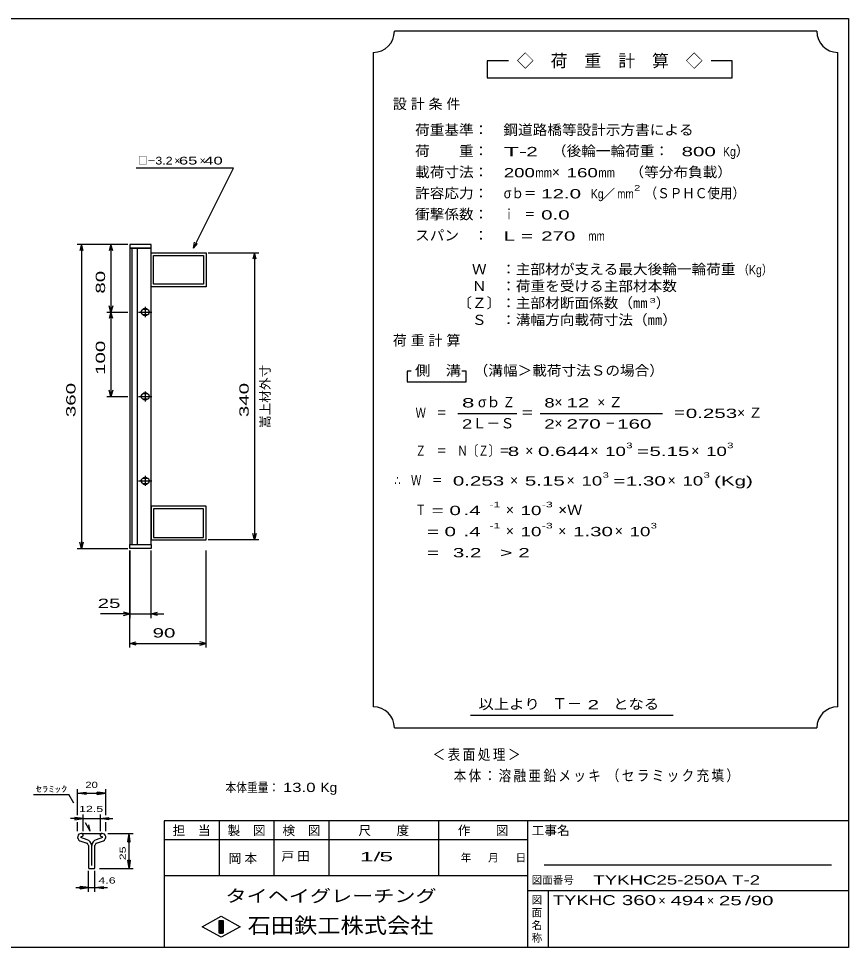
# Model space of a CAD drawing. Units: millimetres, scale not verified. Extents: x -910 to 862, y -642 to 530.
# Drawn here: x -120 to 862, y -570 to 530 of the extents above; entities that cross this region are included whole.
import ezdxf
from ezdxf.enums import TextEntityAlignment as Align

# ---------------------------------------------------------------- set-up
doc = ezdxf.new("R2010")
doc.units = ezdxf.units.MM
doc.header["$LTSCALE"] = 5
for name, color, linetype, lineweight in [('0_2', 150, 'Continuous', 25), ('16', 3, 'Continuous', 25), ('22', 2, 'Continuous', 25), ('32', 4, 'Continuous', 25)]:
    doc.layers.add(name, color=color, linetype=linetype, lineweight=lineweight)
doc.styles.add('ベクトル', font='')
doc.styles.get('ベクトル').set_extended_font_data('ベクトル')

msp = doc.modelspace()

# ---------------------------------------------------------------- linework, layer by layer
at = {"layer": '0_2'}
for p, q in [((-868, 529.5), (862, 529.5)), ((862, 529.5), (862, -570.5)), ((862, -420.5), (52, -420.5)), ((52, -420.5), (52, -570.5)), ((117, -420.5), (117, -485.5)), ((182, -485.5), (182, -420.5)), ((247, -420.5), (247, -485.5)), ((377, -485.5), (377, -420.5)), ((482, -420.5), (482, -570.5)), ((482, -443), (52, -443)), ((842, -473), (502, -473)), ((52, -485.5), (482, -485.5)), ((482, -503), (862, -503)), ((507, -570.5), (507, -503)), ((97, -546), (119.5, -533.5)), ((117, -538.5), (122, -538.5)), ((117, -553.5), (117, -538.5)), ((117, -538.5), (118, -538.5)), ((118, -538.5), (118, -553.5)), ((119, -553.5), (119, -538.5)), ((119, -538.5), (120, -538.5)), ((119.5, -533.5), (142, -546)), ((120, -538.5), (120, -553.5)), ((121, -553.5), (121, -538.5)), ((121, -538.5), (122, -538.5)), ((122, -538.5), (122, -553.5)), ((122, -538.5), (122, -553.5)), ((119.5, -558.5), (97, -546)), ((142, -546), (119.5, -558.5)), ((122, -553.5), (117, -553.5)), ((118, -553.5), (119, -553.5)), ((120, -553.5), (121, -553.5)), ((862, -570.5), (-868, -570.5))]:
    msp.add_line(p, q, dxfattribs=at)
at = {"layer": '16'}
for p, q in [((36.5, 262), (11.5, 262)), ((11.5, 262), (11.5, 257.5)), ((11.5, 257.5), (36.5, 257.5)), ((11.5, 257.5), (11.5, -93.5)), ((36.5, 257.5), (11.5, 257.5)), ((13.5, 257.5), (13.5, -93.5)), ((20.5, -93.5), (20.5, 257.5)), ((36.5, 257.5), (36.5, 262)), ((36.5, -93.5), (36.5, 257.5)), ((36.5, 252), (101.5, 252)), ((36.5, 212), (36.5, 252)), ((39.5, 249), (98.5, 249)), ((39.5, 215), (39.5, 249)), ((98.5, 249), (98.5, 215)), ((101.5, 252), (101.5, 212)), ((101.5, 212), (36.5, 212)), ((98.5, 215), (39.5, 215)), ((29.5, 188), (29.5, 176)), ((21.5, 182), (37.5, 182)), ((31.5, 185), (27.5, 185)), ((27.5, 179), (31.5, 179)), ((29.5, 88), (29.5, 76)), ((21.5, 82), (37.5, 82)), ((31.5, 85), (27.5, 85)), ((27.5, 79), (31.5, 79)), ((21.5, -18), (37.5, -18)), ((31.5, -15), (27.5, -15)), ((27.5, -21), (31.5, -21)), ((29.5, -12), (29.5, -24)), ((101.5, -48), (36.5, -48)), ((36.5, -48), (36.5, -88)), ((98.5, -51), (39.5, -51)), ((39.5, -51), (39.5, -85)), ((98.5, -85), (98.5, -51)), ((101.5, -88), (101.5, -48)), ((36.5, -88), (101.5, -88)), ((39.5, -85), (98.5, -85)), ((11.5, -93.5), (36.5, -93.5)), ((11.5, -98), (11.5, -93.5)), ((11.5, -93.5), (36.5, -93.5)), ((36.5, -98), (11.5, -98)), ((36.5, -93.5), (36.5, -98))]:
    msp.add_line(p, q, dxfattribs=at)
for centre, radius, start, end in [((27.5, 182), 3, 90, 270), ((29.5, 182), 4, 46.6, 133.4), ((29.5, 182), 4, 226.6, 313.4), ((31.5, 182), 3, 270, 90), ((27.5, 82), 3, 90, 270), ((29.5, 82), 4, 46.6, 133.4), ((29.5, 82), 4, 226.6, 313.4), ((31.5, 82), 3, 270, 90), ((27.5, -18), 3, 90, 270), ((29.5, -18), 4, 46.6, 133.4), ((29.5, -18), 4, 226.6, 313.4), ((31.5, -18), 3, 270, 90)]:
    msp.add_arc(centre, radius, start, end, dxfattribs=at)
at = {"layer": '22', "color": 4}
for p, q in [((824.5, 514.5), (324.5, 514.5)), ((299.5, 489.5), (299.5, -285.5)), ((849.5, -285.5), (849.5, 489.5)), ((459.5, 479.5), (434.5, 479.5)), ((434.5, 479.5), (434.5, 459.5)), ((724.5, 479.5), (699.5, 479.5)), ((724.5, 459.5), (724.5, 479.5)), ((434.5, 459.5), (724.5, 459.5)), ((134, 352.5), (19, 352.5)), ((86.5, 257.5), (134, 352.5)), ((86.5, 257.5), (88, 264.8)), ((9, 262), (-51, 262)), ((-46, 262), (-48, 254.5)), ((-44, 254.5), (-46, 262)), ((-46, 262), (-46, -98)), ((9, 262), (-16, 262)), ((-11, 262), (-13, 254.5)), ((-9, 254.5), (-11, 262)), ((-11, 262), (-11, 182)), ((86.5, 257.5), (91.5, 263)), ((104, 252), (164, 252)), ((159, 252), (157, 244.5)), ((161, 244.5), (159, 252)), ((159, 252), (159, -88)), ((-11, 182), (-13, 189.5)), ((-9, 189.5), (-11, 182)), ((-16, 182), (9, 182)), ((-11, 182), (-13, 174.5)), ((-9, 174.5), (-11, 182)), ((-11, 182), (-11, 82)), ((344.5, 112), (339.5, 112)), ((339.5, 112), (339.5, 99.5)), ((409.5, 112), (404.5, 112)), ((409.5, 99.5), (409.5, 112)), ((339.5, 99.5), (409.5, 99.5)), ((-11, 82), (-13, 89.5)), ((-9, 89.5), (-11, 82)), ((-16, 82), (9, 82)), ((399.5, 62), (469.5, 62)), ((497, 62), (642, 62)), ((164, -88), (104, -88)), ((159, -88), (157, -80.5)), ((161, -80.5), (159, -88)), ((-51, -98), (9, -98)), ((-46, -98), (-48, -90.5)), ((-44, -90.5), (-46, -98)), ((11.5, -100.5), (11.5, -180.5)), ((11.5, -215.5), (11.5, -100.5)), ((36.5, -180.5), (36.5, -100.5)), ((101.5, -215.5), (101.5, -100.5)), ((11.5, -175.5), (-23.5, -175.5)), ((11.5, -175.5), (4, -173.5)), ((4, -177.5), (11.5, -175.5)), ((11.5, -175.5), (36.5, -175.5)), ((36.5, -175.5), (44, -173.5)), ((44, -177.5), (36.5, -175.5)), ((36.5, -175.5), (51.5, -175.5)), ((11.5, -210.5), (19, -208.5)), ((101.5, -210.5), (94, -208.5)), ((19, -212.5), (11.5, -210.5)), ((11.5, -210.5), (101.5, -210.5)), ((94, -212.5), (101.5, -210.5)), ((414.5, -295.5), (654.5, -295.5)), ((324.5, -310.5), (824.5, -310.5))]:
    msp.add_line(p, q, dxfattribs=at)
for centre, start, end in [((299.5, 514.5), 270, 0), ((849.5, 514.5), 180, 270), ((299.5, -310.5), 0, 90), ((849.5, -310.5), 90, 180)]:
    msp.add_arc(centre, 25, start, end, dxfattribs=at)
at = {"layer": '32'}
for p, q in [((-50.5, -414), (-50.5, -383)), ((-17.167, -414), (-17.167, -383)), ((-102.667, -389.5), (-61, -389.5)), ((-55.167, -399.5), (-61, -389.5)), ((-50.5, -388), (-40.5, -386.5)), ((-40.5, -389.5), (-50.5, -388)), ((-50.5, -388), (-17.167, -388)), ((-40.5, -389.5), (-40.5, -386.5)), ((-17.167, -388), (-27.167, -386.5)), ((-27.167, -389.5), (-27.167, -386.5)), ((-27.167, -389.5), (-17.167, -388)), ((-43.833, -418), (-58.833, -418)), ((-43.833, -418), (-53.833, -416.5)), ((-53.833, -416.5), (-53.833, -419.5)), ((-53.833, -419.5), (-43.833, -418)), ((-43.833, -433), (-43.833, -413)), ((-43.833, -418), (-23.833, -418)), ((-23.833, -413), (-23.833, -433)), ((-23.833, -418), (-13.833, -416.5)), ((-13.833, -419.5), (-23.833, -418)), ((-23.833, -418), (-8.833, -418)), ((-13.833, -416.5), (-13.833, -419.5)), ((-50.5, -433), (-50.5, -422)), ((-35.5, -433), (-41.333, -423)), ((-35.5, -433), (-37.333, -425.167)), ((-17.167, -433), (-17.167, -422)), ((-46.267, -439.354), (-43.867, -438.188)), ((-45.35, -435.5), (-21.933, -435.5)), ((-43.867, -438.188), (-43.867, -437.804)), ((-23.834, -437.804), (-23.834, -438.188)), ((-23.834, -438.188), (-21.434, -439.354)), ((-14.667, -435.5), (15.333, -435.5)), ((8.833, -445.5), (10.333, -435.5)), ((11.833, -445.5), (10.333, -435.5)), ((10.333, -477.167), (10.333, -435.5)), ((-47.798, -444.132), (-39.681, -446.982)), ((-39.332, -443.047), (-46.532, -440.514)), ((-37.684, -449.82), (-37.684, -476.02)), ((-33.833, -473.35), (-33.833, -449.9)), ((-30.017, -476.02), (-30.017, -449.82)), ((-21.169, -440.514), (-28.369, -443.047)), ((-28.02, -446.982), (-19.903, -444.132)), ((8.833, -445.5), (11.833, -445.5)), ((10.333, -477.167), (8.833, -467.167)), ((8.833, -467.167), (11.833, -467.167)), ((11.833, -467.167), (10.333, -477.167)), ((-37.667, -504.667), (-37.667, -479.667)), ((-36.517, -477.186), (-31.184, -477.186)), ((-30, -504.667), (-30, -479.667)), ((-24.667, -477.167), (15.333, -477.167)), ((-52.667, -499.667), (-37.667, -499.667)), ((-37.667, -499.667), (-47.667, -498.167)), ((-47.667, -501.167), (-47.667, -498.167)), ((-47.667, -501.167), (-37.667, -499.667)), ((-37.667, -499.667), (-30, -499.667)), ((-30, -499.667), (-20, -498.167)), ((-20, -501.167), (-30, -499.667)), ((-30, -499.667), (-15, -499.667)), ((-20, -501.167), (-20, -498.167))]:
    msp.add_line(p, q, dxfattribs=at)
for centre, radius, start, end in [((-46.017, -440), 4.5, 90.98, 246.68), ((-45.991, -440.027), 0.733, 111.91, 222.33), ((-46.281, -437.91), 2.417, 2.5, 85.55), ((-21.42, -437.91), 2.417, 94.45, 177.5), ((-21.684, -440), 4.5, 293.32, 89.02002), ((-21.71, -440.027), 0.733, 317.67, 68.08999), ((-40.681, -449.816), 3, 0, 70.58), ((-41.483, -450.405), 7.667, 3.78, 73.7), ((-26.218, -450.405), 7.667, 106.3, 176.22), ((-27.02, -449.816), 3, 109.42, 180), ((-36.517, -476.02), 1.167, 180, 270), ((-31.184, -476.02), 1.167, 270, 0)]:
    msp.add_arc(centre, radius, start, end, dxfattribs=at)

# ---------------------------------------------------------------- texts
at = {"layer": '0_2', "style": 'ベクトル'}
for s, height, p in [('担\u3000当', 11, (62, -432)), ('製\u3000図', 11, (127, -432)), ('検\u3000図', 11, (192, -432)), ('尺\u3000\u3000度', 11, (282, -432)), ('作\u3000\u3000図', 11, (399.5, -432)), ('工事名', 11, (487, -432)), ('年', 9.164, (403, -464.25)), ('月', 9.164, (435.5, -464.25)), ('日', 9.164, (468, -464.25)), ('図面番号', 9.164, (487, -490.75)), ('図', 9.164, (487, -514.25)), ('面', 9.164, (487, -529.25)), ('名', 9.164, (487, -544.25)), ('称', 9.164, (487, -559.25))]:
    msp.add_text(s, height=height, dxfattribs=at).set_placement(p, align=Align.MIDDLE_LEFT)
at = {"layer": '0_2', "color": 222, "style": 'ベクトル'}
for s, height, width, p in [('タイヘイグレーチング', 14.66, 1.25, (124.5, -509.5)), ('石田鉄工株式会社', 18.33, 1.1, (150.75, -544.5))]:
    msp.add_text(s, height=height, dxfattribs=dict(at, width=width)).set_placement(p, align=Align.MIDDLE_LEFT)
at = {"layer": '22', "style": 'ベクトル'}
for s, height, p in [('◇\u3000荷\u3000重\u3000計\u3000算\u3000◇', 14.66, (469.5, 479.5)), ('）', 12.1, (728.5, 372.75)), ('×', 9.164, (64, 361.25)), ('×', 9.164, (94, 361.25)), ('×', 12.1, (511, 347.75)), ('／', 11, (570.75, 322)), ('）', 12.1, (634, 192.75)), ('σｂ', 12.1, (423.5, 75.25)), ('×', 12.1, (514, 75.25)), ('Ｌ－Ｓ', 12.1, (417, 50.25)), ('×', 12.1, (514, 50.25)), ('×', 12.1, (479.5, 17.75)), ('×', 12.1, (556.5, 17.75)), ('×', 12.1, (676, 17.75)), ('×', 12.1, (461.5, -17.25)), ('×', 12.1, (528.5, -17.25)), ('×', 12.1, (648, -17.25)), ('×', 12.1, (456.5, -52.25)), ('×', 12.1, (456.5, -77.25)), ('×', 12.1, (518.5, -77.25)), ('×', 12.1, (585.5, -77.25)), ('Ｔ－', 12.83, (511.5, -281.75)), ('×', 11, (637, -515)), ('×', 11, (694.5, -515))]:
    msp.add_text(s, height=height, dxfattribs=at).set_placement(p, align=Align.MIDDLE_LEFT)
for s, height, width, p in [('荷重基準：\u3000', 12.1, 1.05, (349, 397.75)), ('鋼道路橋等設計示方書による', 12.1, 1.05, (453.5, 397.75)), ('荷\u3000\u3000重：\u3000', 12.1, 1.05, (349, 372.75)), ('T-', 11, 2, (454, 372)), (' 2 ', 11, 1.65, (474, 372)), ('（後輪一輪荷重：', 12.1, 1.05, (511, 372.75)), ('  800', 11, 1.65, (651, 372)), ('Kg', 11, 0.85, (713.5, 372)), ('□－', 9.164, 0.8, (21.5, 361.25)), ('3.2', 9.164, 1.2, (41.5, 361.25)), (' 65 ', 9.164, 1.6, (64, 361.25)), (' 40 ', 9.164, 1.6, (94, 361.25)), ('載荷寸法：\u3000', 12.1, 1.05, (349, 347.75)), ('200', 11, 1.5, (454, 347)), ('160', 11, 1.5, (528.5, 347)), ('\u3000（等分布負載）', 12.1, 1.05, (585.5, 347.75)), ('mm', 11, 0.8, (491.5, 347)), ('mm', 11, 0.8, (566, 347)), ('許容応力：\u3000', 12.1, 1.05, (349, 322.75)), ('2', 6.598, 1.5, (608.25, 329)), ('（ＳＰＨＣ使用）', 12.1, 0.9, (620.75, 322.75)), ('σｂ＝', 12.1, 0.9, (454, 322.75)), (' 12.0', 11, 1.65, (491.5, 322)), ('Kg', 11, 0.85, (557, 322)), ('mm', 11, 0.8, (588.25, 322)), ('衝撃係数：\u3000', 12.1, 1.05, (349, 297.75)), ('ｉ\u3000＝', 12.1, 0.75, (454, 297.75)), (' 0.0', 11, 1.65, (491.5, 297)), ('スパン\u3000：\u3000', 12.1, 1.05, (349, 272.75)), ('L =', 11, 1.65, (454, 272)), (' 270 ', 11, 1.65, (491.5, 272)), ('mm', 11, 0.8, (554, 272)), ('\u3000Ｗ\u3000：主部材が支える最大後輪一輪荷重', 12.1, 1.05, (399, 232.75)), ('（Kg）', 11, 0.85, (731.5, 232)), ('\u3000Ｎ\u3000：荷重を受ける主部材本数', 12.1, 1.05, (399, 212.75)), ('〔Ｚ〕：主部材断面係数（㎜', 12.1, 1.05, (399, 192.75)), ('3', 5.499, 1.8, (626.5, 195.75)), ('\u3000Ｓ\u3000：溝幅方向載荷寸法（㎜）', 12.1, 1.05, (399, 172.75)), ('側\u3000溝', 12.1, 1.1, (349, 112.75)), ('\u3000（溝幅＞載荷寸法Ｓの場合）', 12.1, 1.05, (401, 112.75)), ('8', 11, 1.8, (404.5, 74.5)), ('Ｚ', 12.1, 0.9, (452.5, 75.25)), ('8', 11, 1.5, (502, 74.5)), (' 12 ', 11, 1.65, (521.5, 74.5)), ('Ｗ\u3000＝', 12.1, 0.75, (349.5, 62.75)), ('0.253', 11, 1.65, (669.5, 62)), ('2', 11, 1.5, (404.5, 49.5)), ('＝', 12.1, 0.9, (474.5, 62.75)), ('2', 11, 1.5, (502, 49.5)), (' 270 ', 11, 1.65, (521.5, 49.5)), (' 160 ', 11, 1.65, (581.5, 49.5)), ('＝', 12.1, 0.9, (654.5, 62.75)), ('－', 12.1, 0.75, (574, 50.25)), ('Ｚ\u3000＝\u3000Ｎ〔Ｚ〕＝', 12.1, 0.75, (349.5, 17.75)), (' 8 ', 11, 1.65, (452, 17)), ('0.644', 11, 1.65, (494.5, 17)), ('10', 11, 1.5, (574, 17)), ('3', 6.598, 1.5, (599, 24)), ('5.15', 11, 1.65, (626.5, 17)), ('10', 11, 1.5, (693.5, 17)), ('3', 6.598, 1.5, (718.5, 24)), ('=', 11, 1.7, (611.5, 17)), ('3', 6.598, 1.5, (571, -11)), ('3', 6.598, 1.5, (690.5, -11)), ('∴\u3000Ｗ\u3000＝', 12.1, 0.75, (324.5, -17.25)), (' 0.253', 11, 1.65, (387, -18)), ('5.15', 11, 1.65, (479, -18)), ('10', 11, 1.5, (546, -18)), ('=', 11, 1.7, (583.5, -18)), ('1.30', 11, 1.65, (598.5, -18)), ('10', 11, 1.5, (665.5, -18)), ('(Kg)', 11, 1.65, (703, -18)), ('-1', 6.598, 1.65, (437, -46)), ('-3', 6.598, 1.65, (499, -46)), ('Ｔ', 12.1, 0.75, (349.5, -52.25)), (' = 0', 11, 1.65, (362, -53)), (' .4 ', 11, 1.65, (399.5, -53)), ('10', 11, 1.5, (474, -53)), ('×Ｗ', 12.1, 1.1, (518.5, -52.25)), ('  = 0', 11, 1.65, (349.5, -78)), (' .4 ', 11, 1.65, (399.5, -78)), ('-1', 6.598, 1.65, (437, -71)), ('10', 11, 1.5, (474, -78)), ('-3', 6.598, 1.65, (499, -71)), ('1.30', 11, 1.65, (536, -78)), ('10', 11, 1.5, (603, -78)), ('3', 6.598, 1.5, (628, -71)), (' 3.2', 11, 1.65, (387, -103)), (' 2 ', 11, 1.65, (464.5, -103)), ('  =', 11, 1.65, (349.5, -103)), ('>', 11, 1.7, (449.5, -103)), (' 25 ', 11, 1.65, (-33.5, -163)), (' 90 ', 11, 1.65, (31.5, -198)), ('以上より\u3000', 12.1, 1.1, (424, -282.25)), (' 2 ', 11, 1.65, (546.5, -283)), ('となる', 12.1, 1.1, (583.5, -282.25)), ('本体重量：', 11, 0.85, (124.5, -381)), (' 13.0', 11, 1.35, (187, -381)), ('Kg', 11, 1.1, (237, -381)), ('1/', 11, 2, (283.5, -463)), (' 5 ', 11, 2, (298.5, -463)), ('TYKHC25-250A T-2', 11, 1.5, (560, -490.5)), ('TYKHC', 11.73, 1.4, (512, -514.5)), (' 360 ', 11.73, 1.55, (587, -514.5)), (' 494 ', 11, 1.65, (644.5, -515)), (' 25 ', 11, 1.65, (702, -515)), ('/', 11, 1.65, (739.5, -515)), (' 90 ', 11, 1.65, (739.5, -515))]:
    msp.add_text(s, height=height, dxfattribs=dict(at, width=width)).set_placement(p, align=Align.MIDDLE_LEFT)
at = {"layer": '22', "style": 'ベクトル', "width": 1.65}
for s, p in [(' 80 ', (-23.5, 197)), (' 100 ', (-23.5, 100.75)), (' 360 ', (-58.5, 50.75)), (' 340', (146.5, 50.75))]:
    msp.add_text(s, height=11, rotation=90, dxfattribs=at).set_placement(p, align=Align.MIDDLE_LEFT)
at = {"layer": '22', "style": 'ベクトル'}
msp.add_text('嵩上材外寸', height=11, rotation=90, dxfattribs=at).set_placement((171.5, 44.5), align=Align.MIDDLE_LEFT)
at = {"layer": '22', "attachment_point": 4, "style": 'ベクトル'}
for s, insert, char_height in [('\\T1.28;設計条件', (322.75, 427.75), 12.1), ('\\T1.28;荷重計算', (322.75, 147.75), 12.1), ('\\T1.42;×Ｚ', (564.75, 75.25), 12.1), ('\\T1.42;×Ｚ', (730.25, 62.75), 12.1), ('\\T1.2;\\W0.85;＜表面処理＞', (369.75, -342.75), 12.83), ('\\T1.19;\\W0.85;本体：溶融亜鉛メッキ', (394.75, -367.75), 12.83), ('\\T1.19;\\W0.85;（セラミック充填）', (576, -367.75), 12.83), ('\\T1.25;岡本\u3000', (128.25, -465.5), 11), ('\\T1.25;戸田\u3000', (190.75, -463), 11)]:
    msp.add_mtext(s, dxfattribs=dict(at, insert=insert, char_height=char_height))
at = {"layer": '32', "color": 2, "style": 'ベクトル'}
for s, width, p in [('ｾﾗﾐｯｸ', 1.5, (-100.167, -383)), ('20', 1.35, (-41.333, -378)), ('12.5', 1.5, (-48.833, -406.5)), (' 4.6 ', 1.5, (-30, -491.167))]:
    msp.add_text(s, height=7.331, dxfattribs=dict(at, width=width)).set_placement(p, align=Align.MIDDLE_LEFT)
at = {"layer": '32', "color": 2, "style": 'ベクトル', "width": 1.5}
msp.add_text(' 25 ', height=7.331, rotation=90, dxfattribs=at).set_placement((2.833, -471.333), align=Align.MIDDLE_LEFT)

doc.saveas('drawing.dxf')
